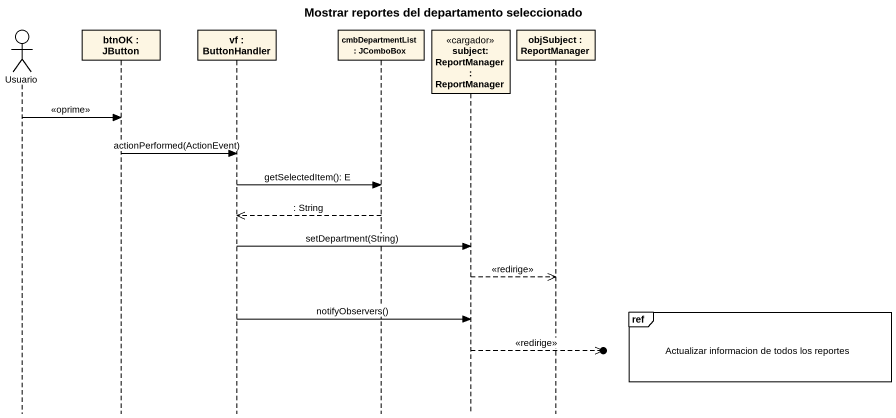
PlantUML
@startuml
title Mostrar reportes del departamento seleccionado
hide footbox
actor Usuario
participant "btnOK : JButton" as btnOK
participant "vf : ButtonHandler" as vf
participant "cmbDepartmentList : JComboBox" as cmbDepartmentList
participant "subject: ReportManager : ReportManager" as subject_ReportManager <<cargador>>
participant "objSubject : ReportManager" as objSubject

Usuario -> btnOK : <<oprime>>
btnOK -> vf : actionPerformed(ActionEvent)
vf -> cmbDepartmentList : getSelectedItem(): E
cmbDepartmentList -->> vf : : String
vf -> subject_ReportManager : setDepartment(String)
subject_ReportManager -->> objSubject : <<redirige>>
ref over objSubject : Actualizar informacion de todos los reportes
vf -> subject_ReportManager : notifyObservers()
subject_ReportManager -->>o] : <<redirige>>
@enduml
